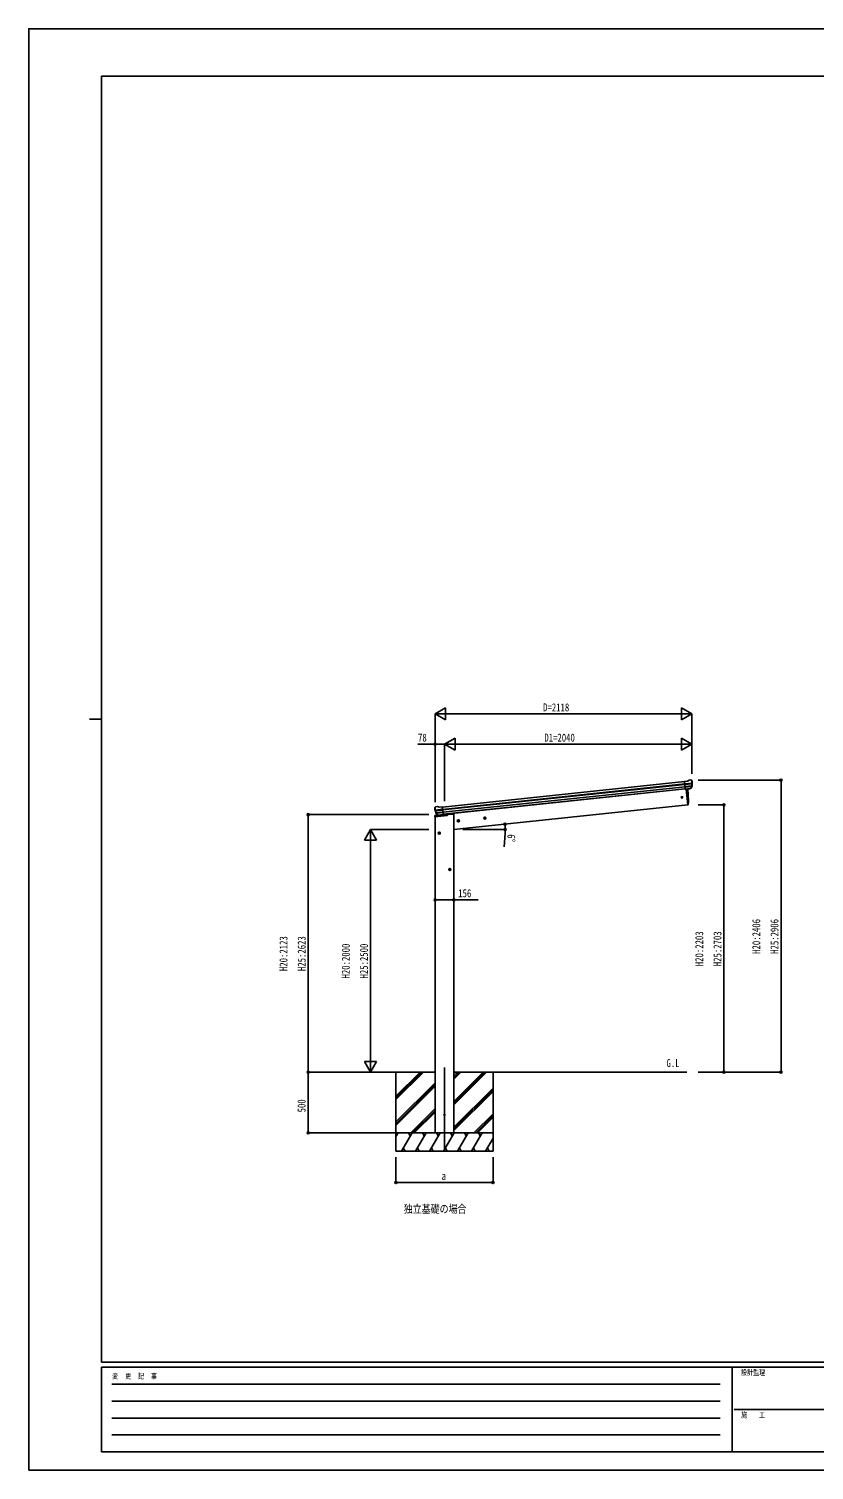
# Model space of a CAD drawing. Units: millimetres, scale not verified. Extents: x -8410 to 8410, y -5940 to 5940.
# Drawn here: x -8410 to -1935, y -5940 to 5940 of the extents above; entities that cross this region are included whole.
import ezdxf
from ezdxf.enums import TextEntityAlignment as Align

# ---------------------------------------------------------------- set-up
doc = ezdxf.new("R2010")
doc.units = ezdxf.units.MM
doc.header["$LTSCALE"] = 30
for name, color, linetype in [('0-2_USER1', 3, 'Continuous'), ('0-3_YKK_12', 2, 'Continuous'), ('0-4_YKK_13', 4, 'Continuous'), ('0-5_YKK_A1', 4, 'Continuous'), ('0-6_YKK_D', 6, 'Continuous'), ('0-7_YKK_ZWAK', 7, 'Continuous')]:
    doc.layers.add(name, color=color, linetype=linetype)
doc.styles.add('ＭＳ ゴシック', font='')
doc.styles.get('ＭＳ ゴシック').set_extended_font_data('MS Gothic')

msp = doc.modelspace()

# ---------------------------------------------------------------- linework, layer by layer
at = {"layer": '0-3_YKK_12'}
msp.add_line((-4982.72, -2621.16), (-4982.72, -3314.49), dxfattribs=at)
at = {"layer": '0-4_YKK_13'}
for p, q in [((-2977.91, -259.86), (-3004.43, -262.65)), ((-2997.65, -327.2), (-3004.43, -262.65)), ((-3002.27, -283.18), (-2942.54, -276.9)), ((-2942.06, -282.77), (-3001.66, -289.04)), ((-2942.89, -299.53), (-2999.93, -305.52)), ((-2944.28, -304.19), (-2999.46, -309.99)), ((-2954.29, -322.42), (-2997.67, -326.98)), ((-2997.65, -327.2), (-2987.7, -326.16)), ((-2991.08, -326.51), (-2977.38, -456.89)), ((-2987.7, -326.16), (-2987.43, -326.22)), ((-2987.43, -326.22), (-2962.1, -323.56)), ((-2962.1, -323.56), (-2961.84, -323.44)), ((-2961.84, -323.44), (-2954.15, -322.63)), ((-2952.84, -320.76), (-2943.39, -302.46)), ((-2951.79, -321.19), (-2941.67, -302.93)), ((-2951.59, -251.07), (-2951.6, -251.07)), ((-2947.93, -252.15), (-2947.93, -252.15)), ((-2947.93, -252.15), (-2943.61, -255.65)), ((-2943.61, -255.65), (-2942.75, -256.35)), ((-2941.36, -260.04), (-2941.67, -258.2)), ((-5057.97, -473.93), (-5061.47, -478.25)), ((-5057.97, -473.93), (-5057.97, -473.92)), ((-5054.61, -472.1), (-5054.61, -472.1)), ((-5027.04, -475.24), (-5000.52, -472.45)), ((-4993.73, -537), (-5000.52, -472.45)), ((-2977.38, -456.89), (-2975.32, -456.6)), ((-5062.89, -554.92), (-5061.65, -545.51)), ((-5061.89, -554.81), (-5062.89, -554.92)), ((-5062.75, -483.01), (-5062.84, -481.14)), ((-5061.47, -478.25), (-5062.17, -479.11)), ((-5061.89, -554.81), (-4960.37, -544.15)), ((-5060.67, -545.57), (-5061.89, -554.81)), ((-5061.89, -554.81), (-5060.67, -545.57)), ((-5060.15, -545.58), (-5061.36, -554.76)), ((-5060.67, -545.57), (-5060.77, -544.64)), ((-5060.77, -544.64), (-5060.67, -545.57)), ((-4955.89, -534.55), (-5060.67, -545.57)), ((-5060.67, -545.57), (-4955.89, -534.55)), ((-4955.89, -534.62), (-5060.15, -545.58)), ((-5059.22, -545.99), (-5059.27, -545.49)), ((-4955.89, -535.13), (-5059.22, -545.99)), ((-4998.36, -492.98), (-5058.1, -499.26)), ((-5057.35, -505.1), (-4997.74, -498.83)), ((-5039.84, -540.66), (-5053.53, -524.9)), ((-5053.04, -521.31), (-4996.01, -515.32)), ((-5038.9, -540.02), (-5051.94, -524.08)), ((-5050.72, -525.58), (-4995.54, -519.78)), ((-5029.54, -540.76), (-5037.23, -541.57)), ((-5037.13, -541.34), (-4993.76, -536.78)), ((-5029.26, -540.83), (-5029.54, -540.76)), ((-5003.93, -538.17), (-5029.26, -540.83)), ((-5003.68, -538.05), (-5003.93, -538.17)), ((-4993.73, -537), (-5003.68, -538.05)), ((-4990.89, -537.3), (-4990.89, -538.81)), ((-4955.89, -539.17), (-4955.89, -534.55))]:
    msp.add_line(p, q, dxfattribs=at)
for points in [[(-2977.91, -259.86), (-2966.31, -252.9), (-2966.31, -252.89)], [(-2965.08, -252.48), (-2965.08, -252.48), (-2951.6, -251.07)], [(-5041.12, -470.68), (-5041.12, -470.68), (-5054.61, -472.1)], [(-5027.04, -475.24), (-5039.83, -470.83), (-5039.84, -470.83)], [(-5060.77, -544.64), (-4955.89, -533.62), (-4955.89, -534.55)]]:
    msp.add_lwpolyline(points, dxfattribs=at)
for centre, radius in [((-3024.17, -394.34), 6.5), ((-4982.47, -3009.4), 5)]:
    msp.add_circle(centre, radius, dxfattribs=at)
for centre, radius, start, end in [((-3871.98, -416.68), 900, 357.63919, 5.84085), ((-2964.77, -255.47), 3, 96.02369, 120.97631), ((-2954.41, -319.74), 2.99, 285.2717, 331.00739), ((-2951.07, -256.04), 5, 51.04426, 95.95574), ((-3134.91, -281.7), 192.44, 1.4271, 6.57578), ((-2946.06, -301.09), 3, 332.69111, 354.20009), ((-3142.25, -281.16), 200.2, 354.20009, 359.53883), ((-2897.26, -274.79), 45.32, 182.67122, 185.64518), ((-2941.87, -284.11), 1.35, 95.1605, 97.91927), ((-2939.26, -282.55), 2.74, 179.02151, 184.43412), ((-2944.29, -301.48), 3, 331, 354.13916), ((-3142.25, -281.16), 202, 354.13916, 6), ((-5054.08, -477.07), 5, 96.04426, 140.95574), ((-5040.81, -473.67), 3, 71.02369, 95.97631), ((-2975.74, -453.63), 3, 278, 357.63919), ((-4861.86, -461.9), 202, 186, 197.86084), ((-5061.39, -549.16), 3.66, 78.7113, 94.17753), ((-5061.39, -549.16), 3.66, 78.7113, 94.17753), ((-5060.66, -545.64), 1, 96, 172.5), ((-4868.93, -463.95), 192.44, 185.42422, 190.5729), ((-5102.82, -506.6), 45.32, 6.35482, 9.32878), ((-5060.12, -505.46), 2.74, 7.56588, 12.97849), ((-5057.25, -506.44), 1.35, 94.08073, 96.8395), ((-4861.86, -461.9), 200.2, 192.46117, 197.79991), ((-5051.27, -522.93), 3, 197.86084, 221), ((-5049.62, -522.18), 3, 197.79991, 219.30889), ((-5037.58, -538.69), 2.99, 220.99261, 266.7283), ((-4960.89, -539.17), 5, 276, 0)]:
    msp.add_arc(centre, radius, start, end, dxfattribs=at)
for centre, major_axis, ratio, start_param, end_param in [((-2954.61, -319.44), (-0.11, 3), 0.642905, 3.24593831, 4.20392797), ((-2954.47, -319.64), (1.66, -2.51), 0.997631, 5.80419048, 5.89294842), ((-2954.54, -319.54), (3.53, -2.11), 0.650902, 5.25614477, 5.32895537), ((-2952.17, -319.19), (1.08, 3.13), 0.040856, 2.11350352, 2.14162489), ((-2943.62, -259.65), (-0.87, 5.91), 0.020485, 0.67143203, 1.56913061), ((-2949.01, -255.13), (5.88, -1.31), 0.24881, 0.46058498, 0.46410383), ((-2944.64, -258.68), (-2.34, 1.9), 0.995767, 3.98597162, 4.71238898), ((-3139.95, -303.11), (-20.92, 199.05), 0.994373, 4.71137894, 4.7277536), ((-5059.83, -480.99), (1.9, 2.34), 0.995767, 1.57079633, 2.29721369), ((-5056.29, -476.62), (-5.48, -2.51), 0.24881, 5.81908147, 5.82260033), ((-5060.63, -482.16), (-0.38, 5.97), 0.020485, 4.7140547, 5.61175327), ((-4859.55, -483.85), (-20.92, 199.05), 0.994373, 1.55543171, 1.57180637), ((-5039.88, -538.61), (-1.71, 2.84), 0.040856, 4.14156042, 4.16968179), ((-5037.45, -538.36), (-0.51, 2.96), 0.642905, 2.07925734, 3.03724699), ((-5037.49, -538.46), (-3.02, -2.79), 0.650902, 0.95422993, 1.02704053), ((-5037.54, -538.58), (-1.1, -2.8), 0.997631, 0.39023689, 0.47899483)]:
    msp.add_ellipse(centre, major_axis=major_axis, ratio=ratio, start_param=start_param, end_param=end_param, dxfattribs=at)
at = {"layer": '0-5_YKK_A1'}
for p, q in [((-5000.31, -474.44), (-3004.22, -264.64)), ((-4998.32, -493.33), (-3002.24, -283.54)), ((-4997.89, -497.51), (-3001.8, -287.71)), ((-4995.8, -517.37), (-2999.71, -307.57)), ((-2997.95, -324.31), (-4994.04, -534.11)), ((-2997.85, -325.31), (-4923.14, -527.66)), ((-2991.08, -326.51), (-2977.38, -456.89)), ((-2977.38, -456.89), (-4904.72, -659.46)), ((-5060.22, -3159.46), (-5060.22, -554.64)), ((-4923.14, -527.66), (-4922.53, -533.46)), ((-4904.72, -3159.4), (-4904.72, -533.46)), ((-4858.56, -587.24), (-4878.45, -589.33)), ((-4869.29, -580.82), (-4875.36, -585.23)), ((-4875.36, -585.23), (-4874.57, -592.7)), ((-4874.57, -592.7), (-4867.72, -595.75)), ((-4867.46, -598.23), (-4869.55, -578.34)), ((-4862.43, -583.87), (-4869.29, -580.82)), ((-4639.76, -564.24), (-4659.65, -566.33)), ((-4650.49, -557.82), (-4656.56, -562.24)), ((-4656.56, -562.24), (-4655.78, -569.7)), ((-4655.78, -569.7), (-4648.92, -572.75)), ((-4648.66, -575.23), (-4650.75, -555.34)), ((-4643.63, -560.88), (-4650.49, -557.82)), ((-5015.72, -689.01), (-5035.72, -689.01)), ((-5025.72, -681.51), (-5032.22, -685.26)), ((-5032.22, -685.26), (-5032.22, -692.76)), ((-5032.22, -692.76), (-5025.72, -696.52)), ((-5025.72, -699.01), (-5025.72, -679.01)), ((-5019.22, -685.26), (-5025.72, -681.51)), ((-4928.72, -989.01), (-4948.72, -989.01)), ((-4938.72, -981.51), (-4945.22, -985.26)), ((-4945.22, -985.26), (-4945.22, -992.76)), ((-4945.22, -992.76), (-4938.72, -996.52)), ((-4938.72, -999.01), (-4938.72, -979.01)), ((-4932.22, -985.26), (-4938.72, -981.51)), ((-5511.35, -2659.46), (-5060.22, -2659.46)), ((-5382.72, -2659.46), (-5382.72, -3309.46)), ((-5382.72, -2886.09), (-5156.08, -2659.46)), ((-5382.72, -2871.95), (-5170.23, -2659.46)), ((-5382.72, -2857.81), (-5184.37, -2659.46)), ((-4904.72, -2659.46), (-2985.77, -2659.46)), ((-4904.72, -2928.59), (-4635.58, -2659.46)), ((-4904.72, -2914.45), (-4649.73, -2659.46)), ((-4904.72, -2900.3), (-4663.87, -2659.46)), ((-4904.72, -2716.4), (-4847.78, -2659.46)), ((-4904.72, -2702.26), (-4861.92, -2659.46)), ((-4904.72, -2688.11), (-4876.06, -2659.46)), ((-4582.72, -2659.52), (-4582.72, -3309.46)), ((-5382.72, -3069.94), (-5060.72, -2747.94)), ((-5382.72, -3084.08), (-5060.72, -2762.08)), ((-5382.72, -3098.22), (-5060.72, -2776.22)), ((-4904.72, -3112.44), (-4582.72, -2790.44)), ((-4904.72, -3126.58), (-4582.72, -2804.58)), ((-4904.72, -3140.72), (-4582.72, -2818.72)), ((-5260.11, -3159.46), (-5060.72, -2960.07)), ((-5245.97, -3159.46), (-5060.72, -2974.21)), ((-5231.82, -3159.46), (-5060.72, -2988.35)), ((-4739.61, -3159.46), (-4582.72, -3002.57)), ((-4725.47, -3159.46), (-4582.72, -3016.71)), ((-4711.32, -3159.46), (-4582.72, -3030.85)), ((-4582.72, -3159.46), (-5382.72, -3159.46)), ((-5382.72, -3188.4), (-5366.01, -3159.46)), ((-5381.01, -3185.44), (-5382.72, -3182.48)), ((-5337.14, -3309.46), (-5250.54, -3159.46)), ((-5265.54, -3185.44), (-5280.54, -3159.46)), ((-5221.67, -3309.46), (-5135.07, -3159.46)), ((-5150.07, -3185.44), (-5165.07, -3159.46)), ((-5106.2, -3309.46), (-5019.6, -3159.46)), ((-5034.6, -3185.44), (-5049.6, -3159.46)), ((-4990.73, -3309.46), (-4904.13, -3159.46)), ((-4919.13, -3185.44), (-4934.13, -3159.46)), ((-4875.26, -3309.46), (-4788.66, -3159.46)), ((-4803.66, -3185.44), (-4818.66, -3159.46)), ((-4759.79, -3309.46), (-4673.19, -3159.46)), ((-4688.19, -3185.44), (-4703.19, -3159.46)), ((-4644.32, -3309.46), (-4582.72, -3202.76)), ((-4582.72, -3168.13), (-4587.72, -3159.46)), ((-5382.72, -3309.46), (-4582.72, -3309.46)), ((-5322.14, -3283.48), (-5307.14, -3309.46)), ((-5206.67, -3283.48), (-5191.67, -3309.46)), ((-5091.2, -3283.48), (-5076.2, -3309.46)), ((-4975.73, -3283.48), (-4960.73, -3309.46)), ((-4860.26, -3283.48), (-4845.26, -3309.46)), ((-4744.79, -3283.48), (-4729.79, -3309.46)), ((-4629.32, -3283.48), (-4614.32, -3309.46))]:
    msp.add_line(p, q, dxfattribs=at)
for points in [[(-4904.72, -533.46), (-4924.72, -533.46), (-4955.89, -536.74)], [(-4867.72, -595.75), (-4861.64, -591.34), (-4862.43, -583.87)], [(-4648.92, -572.75), (-4642.85, -568.34), (-4643.63, -560.88)], [(-5025.72, -696.52), (-5019.22, -692.76), (-5019.22, -685.26)], [(-4938.72, -996.52), (-4932.22, -992.76), (-4932.22, -985.26)]]:
    msp.add_lwpolyline(points, dxfattribs=at)
for centre, radius in [((-4868.5, -588.28), 8.5), ((-4868.5, -588.28), 7.7), ((-4868.5, -588.28), 6.5), ((-4649.71, -565.29), 8.5), ((-4649.71, -565.29), 7.7), ((-4649.71, -565.29), 6.5), ((-5025.72, -689.01), 8.5), ((-5025.72, -689.01), 7.7), ((-5025.72, -689.01), 6.5), ((-4938.72, -989.01), 8.5), ((-4938.72, -989.01), 7.7), ((-4938.72, -989.01), 6.5)]:
    msp.add_circle(centre, radius, dxfattribs=at)
at = {"layer": '0-6_YKK_D'}
for p, q in [((-5060.72, 293.94), (-4974.11, 343.94)), ((-5060.72, -423.48), (-5060.72, 294.94)), ((-5060.72, 293.94), (-4974.11, 243.94)), ((-5060.72, 293.94), (-4887.51, 293.94)), ((-4974.11, 243.94), (-4974.11, 343.94)), ((-4960.72, 293.94), (-3042.33, 293.94)), ((-2942.33, 293.94), (-3115.54, 293.94)), ((-2942.33, 293.94), (-3028.93, 343.94)), ((-3028.93, 343.94), (-3028.93, 243.94)), ((-2942.33, 293.94), (-3028.93, 243.94)), ((-2942.33, -200.74), (-2942.33, 294.94)), ((-5060.22, -433.48), (-5060.22, 44.94)), ((-4982.47, 43.94), (-4895.86, 93.94)), ((-4982.47, -425.31), (-4982.47, 44.94)), ((-4982.47, -425.31), (-4982.47, 44.94)), ((-4982.47, 43.94), (-4895.86, -6.06)), ((-4982.47, 43.94), (-4809.26, 43.94)), ((-4895.86, -6.06), (-4895.86, 93.94)), ((-4882.47, 43.94), (-3042.33, 43.94)), ((-2942.33, 43.94), (-3115.54, 43.94)), ((-2942.33, 43.94), (-3028.93, 93.94)), ((-3028.93, 93.94), (-3028.93, -6.06)), ((-2942.33, 43.94), (-3028.93, -6.06)), ((-2942.33, -199.74), (-2942.33, 44.94)), ((-2890.5, -253.05), (-2207.18, -253.05)), ((-2208.18, -2659.46), (-2208.18, -253.05)), ((-2891.5, -456.89), (-2677.64, -456.89)), ((-2678.64, -456.89), (-2678.64, -2659.46)), ((-5110.72, -536.95), (-6107.9, -536.95)), ((-6106.9, -536.95), (-6106.9, -2659.46)), ((-5593.16, -659.46), (-5643.16, -746.06)), ((-5110.72, -659.46), (-5594.16, -659.46)), ((-5593.16, -659.46), (-5543.16, -746.06)), ((-5593.16, -659.46), (-5593.16, -832.66)), ((-4830.35, -659.46), (-4480.8, -659.46)), ((-4483.17, -693.43), (-4491.87, -801.35)), ((-5643.16, -746.06), (-5543.16, -746.06)), ((-5593.16, -759.46), (-5593.16, -2559.46)), ((-5593.16, -2659.46), (-5593.16, -2486.25)), ((-5593.16, -2659.46), (-5643.16, -2572.86)), ((-5543.16, -2572.86), (-5643.16, -2572.86)), ((-5593.16, -2659.46), (-5543.16, -2572.86)), ((-5512.35, -2659.46), (-6107.9, -2659.46)), ((-5512.35, -2659.46), (-6107.9, -2659.46)), ((-6106.9, -2659.46), (-6106.9, -3159.46)), ((-5512.35, -2659.46), (-5594.16, -2659.46)), ((-2891.5, -2659.46), (-2677.64, -2659.46)), ((-2891.5, -2659.46), (-2207.18, -2659.46)), ((-5383.72, -3159.46), (-6107.9, -3159.46)), ((-5382.72, -3360.4), (-5382.72, -3569.71)), ((-4582.72, -3360.4), (-4582.72, -3569.71)), ((-5382.72, -3568.71), (-4582.72, -3568.71))]:
    msp.add_line(p, q, dxfattribs=at)
for points in [[(-4982.47, 43.94), (-5060.22, 43.94), (-5202.48, 43.94)], [(-5060.22, -1239.01), (-4904.72, -1239.01), (-4704.85, -1239.01)]]:
    msp.add_lwpolyline(points, dxfattribs=at)
for centre in [(-5060.22, 43.94), (-2208.18, -253.05), (-2678.64, -456.89), (-6106.9, -536.95), (-4484.12, -615.25), (-4481.8, -659.46), (-5060.22, -1239.01), (-4904.72, -1239.01), (-6106.9, -2659.46), (-6106.9, -2659.46), (-2678.64, -2659.46), (-2208.18, -2659.46), (-6106.9, -3159.46), (-5382.72, -3568.71), (-4582.72, -3568.71)]:
    msp.add_circle(centre, 8.5, dxfattribs=at)
for start, end in [(0, 6), (355.39249, 0)]:
    msp.add_arc((-4904.72, -659.46), 422.91, start, end, dxfattribs=at)
at = {"layer": '0-7_YKK_ZWAK'}
for p, q in [((7790.04, 5550), (-7809.96, 5550)), ((-7809.96, -5050), (-7809.96, 5550)), ((-7909.96, 250), (-7809.96, 250)), ((7790.04, -5050), (-7809.96, -5050)), ((-2609.96, -5090), (-7809.96, -5090)), ((-7809.96, -5790), (-7809.96, -5090)), ((-2609.96, -5090), (-2609.96, -5790)), ((-9.96, -5090), (-2609.96, -5090)), ((-7724.96, -5230), (-2709.96, -5230)), ((-7724.96, -5370), (-2709.96, -5370)), ((-2594.96, -5440), (-9.96, -5440)), ((-7724.96, -5510), (-2709.96, -5510)), ((-7724.96, -5650), (-2709.96, -5650)), ((-7809.96, -5790), (-2609.96, -5790)), ((-2609.96, -5790), (-9.96, -5790))]:
    msp.add_line(p, q, dxfattribs=at)
msp.add_lwpolyline([(-8410, -5940), (8410, -5940), (8410, 5940), (-8410, 5940)], close=True, dxfattribs=at)

# ---------------------------------------------------------------- texts
at = {"layer": '0-2_USER1', "style": 'ＭＳ ゴシック', "width": 0.8}
for s, p in [('G.L', (-3152.29, -2636.99)), ('独立基礎の場合', (-5318.71, -3839.5))]:
    msp.add_text(s, height=65.98, dxfattribs=at).set_placement(p, align=Align.BOTTOM_LEFT)
at = {"layer": '0-6_YKK_D', "style": 'ＭＳ ゴシック', "width": 0.8}
for s, p in [('D=2118', (-4169.52, 294.74)), ('78', (-5201.15, 45.27)), ('D1=2040', (-4159.2, 45.27)), ('156', (-4869.38, -1237.68)), ('a', (-5006.72, -3567.91))]:
    msp.add_text(s, height=65.98, dxfattribs=at).set_placement(p, align=Align.BOTTOM_LEFT)
for s, rotation, p in [('6°', 265.392, (-4481.95, -694.87)), ('H20:2406', 90, (-2359.51, -1684.25)), ('H25:2906', 90, (-2209.51, -1684.25)), ('H20:2123', 90, (-6257.7, -1826.21)), ('H25:2623', 90, (-6107.7, -1826.21)), ('H20:2203', 90, (-2829.44, -1786.17)), ('H25:2703', 90, (-2679.44, -1786.17)), ('H20:2000', 90, (-5743.96, -1887.46)), ('H25:2500', 90, (-5593.96, -1887.46)), ('500', 90, (-6108.23, -2991.06))]:
    msp.add_text(s, height=65.98, rotation=rotation, dxfattribs=at).set_placement(p, align=Align.BOTTOM_LEFT)
at = {"layer": '0-7_YKK_ZWAK', "style": 'ＭＳ ゴシック', "width": 0.8}
for s, p in [('設計監理', (-2536.63, -5170)), ('変  更  記  事', (-7722.62, -5200)), ('施\u3000\u3000工', (-2536.63, -5520))]:
    msp.add_text(s, height=43.99, dxfattribs=at).set_placement(p, align=Align.BOTTOM_LEFT)

doc.saveas('drawing.dxf')
